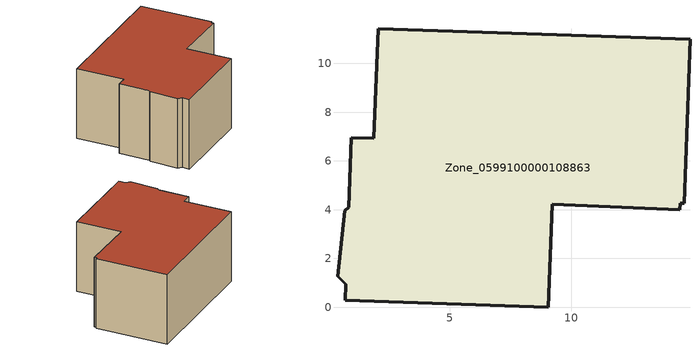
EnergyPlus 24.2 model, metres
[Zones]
Zone_0599100000108863
 floor ground (C_G): 0.97,6.96 1.89,6.92 2.06,11.42 14.86,11 14.62,4.25 14.46,4.26 14.44,3.99 9.2,4.23 9.05,0 0.71,0.29 0.74,0.95 0.4,1.26 0.7,3.96 0.86,4.09 z0
 wall outside (C_F): 0.71,0.29 9.05,0 9.2,4.23 14.44,3.99 14.46,4.26 14.62,4.25 14.86,11 2.06,11.42 1.89,6.92 0.97,6.96 0.86,4.09 0.7,3.96 0.4,1.26 0.74,0.95 0.71,0.29 z0:6.71
 roof outside (C_R): 14.62,4.25 14.86,11 2.06,11.42 1.89,6.92 0.97,6.96 0.86,4.09 0.7,3.96 0.4,1.26 0.74,0.95 0.71,0.29 9.05,0 9.2,4.23 14.44,3.99 14.46,4.26 z6.71
[BUILDING]
Pand.0599100000108863: North Axis=0; Terrain=City; Loads Convergence Tolerance Value=0.04; Temperature Convergence Tolerance Value=0.4; Solar Distribution=FullExterior; Maximum Number of Warmup Days=25; Minimum Number of Warmup Days=1
[Site:Location]
Rotterdam.The.Hague.AP_ZH_NLD Design_Conditions: Latitude=51.96; Longitude=4.45; Time Zone=1; Elevation=-4.5
[SITE:GROUNDTEMPERATURE:BUILDINGSURFACE]
18, 18, 18, 18, 18, 18, 18, 18, 18, 18, 18, 18
[MATERIAL] Thermal Absorptance=0.9; Solar Absorptance=0.7; Visible Absorptance=0.7
Name | Roughness | Thickness | Conductivity | Density | Specific Heat
G.D.1965 | MediumSmooth | 0.15 | 1 | 540 | 1210
F.D.1965 | Rough | 0.3 | 0.857143 | 1920 | 840
R.D.1965 | MediumRough | 0.2 | 0.08 | 1500 | 1000
[CONSTRUCTION]
C_G: G.D.1965
C_F: F.D.1965
C_R: R.D.1965
[ZONE]
Zone_0599100000108863: Type=1; Multiplier=1; Ceiling Height=Autocalculate; Volume=Autocalculate; Floor Area=autocalculate; Part of Total Floor Area=Yes
[ZONEINFILTRATION:DESIGNFLOWRATE]
Infil_Zone_0599100000108863: Zone or ZoneList or Space or SpaceList=Zone_0599100000108863; Schedule=AlwaysOn; Design Flow Rate Calculation Method=Flow/Area; Flow Rate per Floor Area=0.0042; Constant Term Coefficient=1; Temperature Term Coefficient=0; Velocity Term Coefficient=0; Velocity Squared Term Coefficient=0
[HVACTEMPLATE:ZONE:IDEALLOADSAIRSYSTEM]
Zone_0599100000108863: Maximum Heating Supply Air Temperature=50; Minimum Cooling Supply Air Temperature=13; Maximum Heating Supply Air Humidity Ratio=0.0156; Minimum Cooling Supply Air Humidity Ratio=0.0077; Heating Limit=NoLimit; Cooling Limit=NoLimit; Dehumidification Control Type=ConstantSensibleHeatRatio; Cooling Sensible Heat Ratio=0.7; Dehumidification Setpoint=60; Humidification Control Type=None; Humidification Setpoint=30; Outdoor Air Method=None; Outdoor Air Flow Rate per Person=0.00944; Outdoor Air Flow Rate per Zone Floor Area=0; Outdoor Air Flow Rate per Zone=0; Demand Controlled Ventilation Type=None; Outdoor Air Economizer Type=NoEconomizer; Heat Recovery Type=None; Sensible Heat Recovery Effectiveness=0.7; Latent Heat Recovery Effectiveness=0.65
[ZONECONTROL:THERMOSTAT]
ThermostatControl_Zone_0599100000108863: Zone or ZoneList=Zone_0599100000108863; Control Type Schedule=DualSetpointControlType; Control 1=Thermostat_Zone_0599100000108863; Temperature Difference Between Cutout And Setpoint=0
[THERMOSTATSETPOINT:DUALSETPOINT]
Thermostat_Zone_0599100000108863: Heating Setpoint Temperature Schedule=HeatingSetpoint_Zone_0599100000108863; Cooling Setpoint Temperature Schedule=CoolingSetpoint_Zone_0599100000108863
[SCHEDULE:COMPACT]
HeatingSetpoint_Zone_0599100000108863: Through: 12/31, For: AllDays, Until: 24:00, 21
CoolingSetpoint_Zone_0599100000108863: Through: 12/31, For: AllDays, Until: 24:00, 24
DualSetpointControlType: Through: 12/31, For: AllDays, Until: 24:00, 4
AlwaysOn: Through: 12/31, For: AllDays, Until: 24:00, 1
